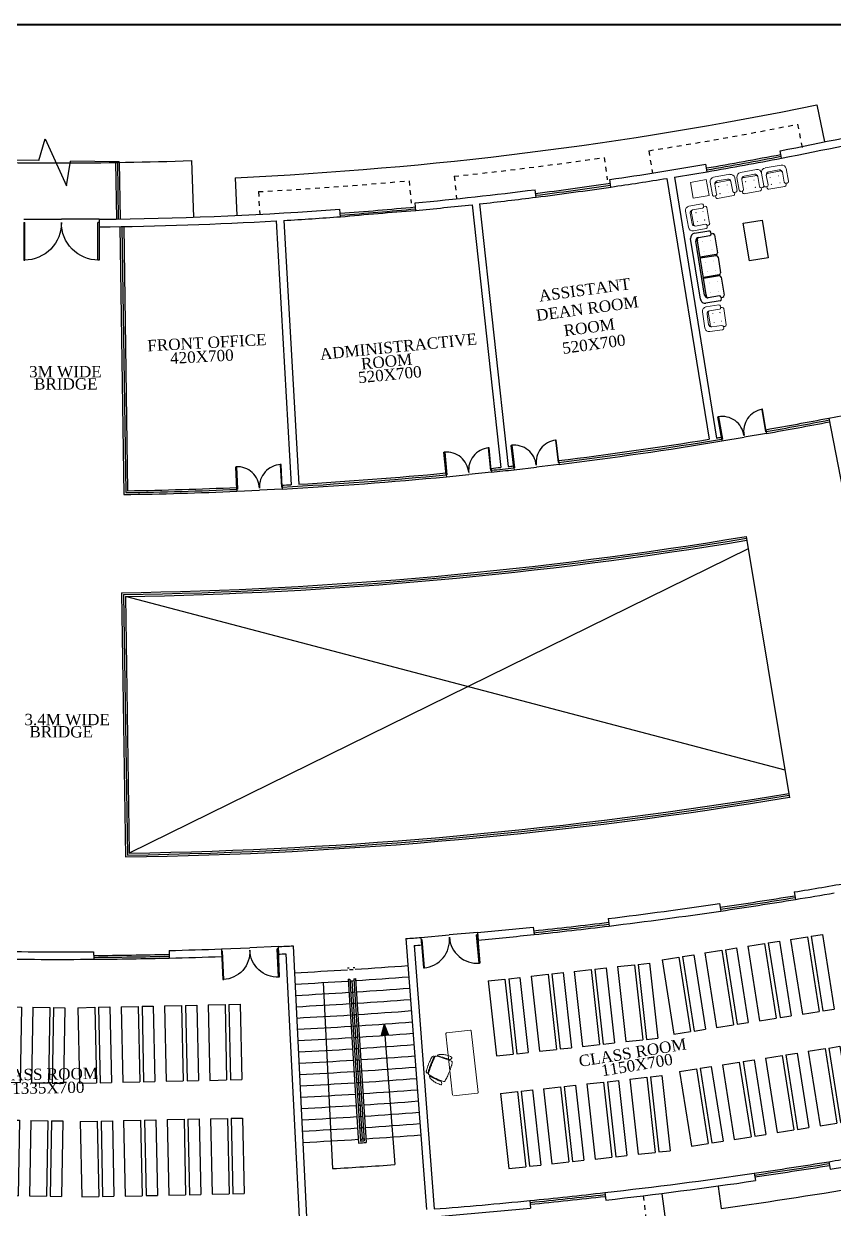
# Model space of a CAD drawing. Header units: metres. Extents: x 159409 to 239023, y 50504 to 95165.
# Drawn here: x 203357 to 205505, y 86716 to 89857 of the extents above; entities that cross this region are included whole.
import ezdxf

# ---------------------------------------------------------------- set-up
doc = ezdxf.new("R2010")
doc.units = ezdxf.units.M
doc.header["$MEASUREMENT"] = 0
doc.linetypes.add('HIDDEN', pattern=[0.125, 0.0625, -0.0625])
doc.layers.add('A-GREEN', color=80, linetype='Continuous')
doc.layers.add('TEXT', color=3, linetype='Continuous')
doc.layers.add('FURN', color=8, linetype='Continuous', lineweight=5)
doc.styles.add('DIM', font='times.ttf', dxfattribs={"height": 0.3})

# ---------------------------------------------------------------- blocks, each defined once
blk = doc.blocks.new('fgds')
at = {"color": 253, "ltscale": 8}
for p, q in [((-348.363, -122.88), (-346.363, -122.88)), ((-348.363, -122.88), (-348.363, -123.33)), ((-346.363, -122.88), (-346.363, -123.33)), ((-348.363, -123.33), (-346.363, -123.33)), ((-348.363, -123.43), (-346.363, -123.43)), ((-348.363, -123.43), (-348.363, -123.73)), ((-346.363, -123.43), (-346.363, -123.73)), ((-348.363, -123.73), (-346.363, -123.73))]:
    blk.add_line(p, q, dxfattribs=at)
blk = doc.blocks.new('rser')
at = {"color": 2}
for p in [(-0.986, 6.93, 9945.752), (-0.986, 5.78, 9945.752), (-0.986, 4.63, 9945.752), (-0.986, 3.48, 9945.752)]:
    blk.add_blockref('fgds', p, dxfattribs=at)
blk = doc.blocks.new('A$C16F118AB')
for points in [[(0.37, 0.768), (0.37, 0.768), (0.374, 0.77), (0.374, 0.774), (0.372, 0.778), (0.364, 0.785), (0.354, 0.791), (0.344, 0.795), (0.333, 0.799), (0.321, 0.801), (0.307, 0.801), (0.283, 0.797), (0.248, 0.791), (0.205, 0.783), (0.181, 0.776), (0.156, 0.77), (0.132, 0.762), (0.106, 0.752), (0.081, 0.74), (0.057, 0.728), (0.032, 0.714), (0.008, 0.697), (0, 0.691), (0, 0.683), (0.006, 0.671), (0.018, 0.659), (0.035, 0.646), (0.049, 0.64), (0.063, 0.636), (0.075, 0.638), (0.096, 0.648), (0.116, 0.659), (0.136, 0.669), (0.156, 0.679), (0.179, 0.689), (0.199, 0.699), (0.222, 0.709), (0.244, 0.72), (0.287, 0.738), (0.321, 0.752), (0.35, 0.762), (0.37, 0.768)], [(0.565, 0.547), (0.565, 0.547), (0.559, 0.559), (0.553, 0.573), (0.545, 0.585), (0.539, 0.598), (0.53, 0.612), (0.524, 0.624), (0.516, 0.636), (0.51, 0.648), (0.504, 0.661), (0.496, 0.675), (0.488, 0.687), (0.482, 0.699), (0.474, 0.712), (0.465, 0.724), (0.457, 0.736), (0.449, 0.748), (0.439, 0.758), (0.429, 0.764), (0.417, 0.768), (0.402, 0.766), (0.354, 0.748), (0.303, 0.728), (0.256, 0.707), (0.207, 0.685), (0.159, 0.661), (0.112, 0.638), (0.065, 0.614), (0.02, 0.588), (0.012, 0.579), (0.006, 0.569), (0.006, 0.555), (0.01, 0.539), (0.014, 0.526), (0.02, 0.512), (0.024, 0.498), (0.03, 0.484), (0.037, 0.472), (0.043, 0.457), (0.049, 0.443), (0.055, 0.429), (0.063, 0.415), (0.069, 0.4), (0.077, 0.384), (0.085, 0.37), (0.093, 0.354), (0.1, 0.339), (0.108, 0.323), (0.116, 0.309), (0.134, 0.276), (0.15, 0.246), (0.167, 0.215), (0.183, 0.187), (0.199, 0.161), (0.215, 0.136), (0.232, 0.114), (0.246, 0.091), (0.256, 0.081), (0.268, 0.075), (0.28, 0.073), (0.291, 0.075), (0.339, 0.1), (0.386, 0.124), (0.433, 0.15), (0.48, 0.177), (0.524, 0.203), (0.567, 0.232), (0.61, 0.262), (0.652, 0.291), (0.663, 0.301), (0.667, 0.311), (0.667, 0.323), (0.663, 0.337), (0.654, 0.362), (0.644, 0.386), (0.634, 0.411), (0.622, 0.437), (0.61, 0.464), (0.596, 0.492), (0.581, 0.518), (0.565, 0.547)], [(0.634, 0.585), (0.634, 0.585), (0.624, 0.602), (0.614, 0.62), (0.602, 0.64), (0.587, 0.661), (0.573, 0.683), (0.557, 0.707), (0.541, 0.732), (0.524, 0.758), (0.516, 0.766), (0.508, 0.77), (0.496, 0.774), (0.484, 0.774), (0.474, 0.772), (0.467, 0.766), (0.465, 0.76), (0.469, 0.752), (0.476, 0.74), (0.484, 0.728), (0.49, 0.716), (0.498, 0.703), (0.506, 0.691), (0.512, 0.679), (0.52, 0.667), (0.526, 0.655), (0.534, 0.642), (0.541, 0.63), (0.549, 0.618), (0.555, 0.606), (0.563, 0.594), (0.569, 0.581), (0.575, 0.569), (0.581, 0.557), (0.587, 0.545), (0.596, 0.533), (0.602, 0.52), (0.608, 0.508), (0.614, 0.496), (0.62, 0.484), (0.626, 0.47), (0.632, 0.457), (0.638, 0.445), (0.642, 0.433), (0.648, 0.419), (0.654, 0.407), (0.661, 0.392), (0.667, 0.38), (0.673, 0.366), (0.679, 0.354), (0.685, 0.348), (0.691, 0.346), (0.699, 0.348), (0.707, 0.354), (0.715, 0.364), (0.717, 0.376), (0.72, 0.386), (0.717, 0.396), (0.711, 0.411), (0.705, 0.427), (0.699, 0.441), (0.693, 0.453), (0.687, 0.468), (0.683, 0.48), (0.677, 0.492), (0.673, 0.502), (0.669, 0.512), (0.663, 0.524), (0.658, 0.535), (0.652, 0.545), (0.648, 0.555), (0.642, 0.565), (0.638, 0.575), (0.634, 0.585)], [(0.638, 0.262), (0.63, 0.256), (0.622, 0.248), (0.612, 0.24), (0.598, 0.23), (0.583, 0.22), (0.567, 0.209), (0.549, 0.197), (0.528, 0.185), (0.508, 0.173), (0.488, 0.159), (0.465, 0.146), (0.445, 0.134), (0.425, 0.124), (0.404, 0.112), (0.386, 0.102), (0.366, 0.091), (0.356, 0.081), (0.35, 0.069), (0.346, 0.053), (0.346, 0.033), (0.35, 0.016), (0.356, 0.004), (0.366, 0), (0.376, 0.002), (0.402, 0.014), (0.427, 0.026), (0.451, 0.041), (0.476, 0.055), (0.498, 0.069), (0.518, 0.083), (0.539, 0.1), (0.557, 0.116), (0.573, 0.132), (0.589, 0.148), (0.602, 0.161), (0.614, 0.173), (0.624, 0.183), (0.63, 0.191), (0.636, 0.197), (0.638, 0.203), (0.642, 0.213), (0.644, 0.226), (0.646, 0.238), (0.646, 0.248), (0.646, 0.256), (0.644, 0.262), (0.64, 0.264), (0.638, 0.262)]]:
    blk.add_lwpolyline(points)
blk = doc.blocks.new('vgfsdr')
at = {"layer": 'FURN'}
for p, q in [((-347.094, -114.279, 9945.752), (-348.721, -114.469, 9945.752)), ((-346.997, -114.933, 9945.752), (-347.071, -114.297, 9945.752)), ((-348.738, -114.483, 9945.752), (-348.739, -114.492, 9945.752)), ((-348.739, -114.492, 9945.752), (-348.665, -115.127, 9945.752)), ((-348.735, -114.477, 9945.752), (-348.738, -114.483, 9945.752)), ((-348.729, -114.472, 9945.752), (-348.735, -114.477, 9945.752)), ((-348.721, -114.469, 9945.752), (-348.729, -114.472, 9945.752)), ((-347.015, -114.955, 9945.752), (-347.007, -114.952, 9945.752)), ((-347.007, -114.952, 9945.752), (-347.002, -114.948, 9945.752)), ((-347.002, -114.948, 9945.752), (-346.998, -114.941, 9945.752)), ((-346.998, -114.941, 9945.752), (-346.997, -114.933, 9945.752)), ((-348.662, -115.135, 9945.752), (-348.665, -115.127, 9945.752)), ((-348.657, -115.14, 9945.752), (-348.662, -115.135, 9945.752)), ((-348.651, -115.144, 9945.752), (-348.657, -115.14, 9945.752)), ((-348.643, -115.145, 9945.752), (-348.651, -115.144, 9945.752)), ((-347.015, -114.955, 9945.752), (-348.643, -115.145, 9945.752))]:
    blk.add_line(p, q, dxfattribs=at)
blk = doc.blocks.new('556w45')
at = {"color": 2}
blk.add_blockref('vgfsdr', (-0.017, 0.143), dxfattribs=at)
at = {"color": 2, "rotation": 6.647952394738431}
for p in [(-13.293, 40.23), (-16.273, 39.882)]:
    blk.add_blockref('rser', p, dxfattribs=at)
at = {"layer": 'FURN', "rotation": 96.64795239473506}
blk.add_blockref('A$C16F118AB', (-347.408, -114.267, 9945.752), dxfattribs=at)
blk = doc.blocks.new('RYTRTRTRTRT')
at = {"color": 8}
for p, q in [((42.518, 61.153), (42.518, 61.753)), ((42.518, 61.753), (42.538, 61.753)), ((42.538, 61.753), (42.538, 61.153)), ((43.718, 61.753), (43.698, 61.753)), ((43.698, 61.753), (43.698, 61.153)), ((43.718, 61.153), (43.718, 61.753)), ((42.518, 61.153), (42.538, 61.153)), ((42.518, 61.103), (43.118, 61.103)), ((43.718, 61.103), (43.118, 61.103)), ((43.718, 61.153), (43.698, 61.153))]:
    blk.add_line(p, q, dxfattribs=at)
for centre, start, end in [((42.528, 61.163), 359.0371, 90), ((43.708, 61.163), 90, 180.9629)]:
    blk.add_arc(centre, 0.59, start, end, dxfattribs=at)
blk = doc.blocks.new('FEGREGRE')
at = {"color": 20, "ltscale": 10}
for p, q in [((355566.4, 113803.8, 0.4), (355576.3, 113725.3, 0.4)), ((355715.3, 113822.9, 0.4), (355723.3, 113764.9, 0.4))]:
    blk.add_line(p, q, dxfattribs=at)
blk.add_arc((353970.3, 126473.1, 0.4), 12828.5, 277.85338, 279.64858, dxfattribs=at)
blk = doc.blocks.new('erewrewgregre')
for p, q in [((1543.251, -964.41), (1543.251, -964.917)), ((1544.265, -964.41), (1543.251, -964.41)), ((1544.265, -964.917), (1544.265, -964.41)), ((1543.251, -964.917), (1544.265, -964.917))]:
    blk.add_line(p, q)
blk = doc.blocks.new('frgre')
at = {"layer": 'FURN'}
for p, q in [((-1218.604, -2440.471), (-1218.604, -2440.888)), ((-1218.188, -2440.471), (-1218.604, -2440.471)), ((-1218.188, -2440.888), (-1218.188, -2440.471)), ((-1218.604, -2440.888), (-1218.188, -2440.888))]:
    blk.add_line(p, q, dxfattribs=at)
blk = doc.blocks.new('fregtr')
at = {"layer": 'FURN'}
for p, q in [((-1209.411, -2453.059), (-1209.836, -2453.059)), ((-1209.411, -2453.059), (-1209.836, -2453.059)), ((-1209.949, -2453.172), (-1209.949, -2453.509)), ((-1209.836, -2453.247), (-1209.836, -2453.509)), ((-1209.836, -2453.247), (-1209.836, -2453.509)), ((-1209.486, -2453.172), (-1209.761, -2453.172)), ((-1209.486, -2453.172), (-1209.761, -2453.172)), ((-1209.486, -2453.209), (-1209.761, -2453.209)), ((-1209.486, -2453.209), (-1209.761, -2453.209)), ((-1209.411, -2453.509), (-1209.411, -2453.247)), ((-1209.411, -2453.509), (-1209.411, -2453.247)), ((-1209.299, -2453.509), (-1209.299, -2453.172)), ((-1209.299, -2453.509), (-1209.299, -2453.172)), ((-1209.874, -2453.547), (-1209.911, -2453.547)), ((-1209.874, -2453.547), (-1209.911, -2453.547)), ((-1209.874, -2453.547), (-1209.874, -2453.584)), ((-1209.874, -2453.547), (-1209.874, -2453.584)), ((-1209.836, -2453.622), (-1209.411, -2453.622)), ((-1209.836, -2453.622), (-1209.411, -2453.622)), ((-1209.336, -2453.547), (-1209.374, -2453.547)), ((-1209.374, -2453.547), (-1209.374, -2453.584)), ((-1209.374, -2453.547), (-1209.374, -2453.584)), ((-1209.336, -2453.547), (-1209.374, -2453.547))]:
    blk.add_line(p, q, dxfattribs=at)
for centre, radius, start, end in [((-1209.836, -2453.172), 0.112, 90, 180), ((-1209.836, -2453.172), 0.112, 90, 180), ((-1209.411, -2453.172), 0.112, 0, 90), ((-1209.411, -2453.172), 0.112, 0, 90), ((-1209.761, -2453.247), 0.075, 90, 180), ((-1209.761, -2453.247), 0.075, 90, 180), ((-1209.782, -2453.262), 0.0561, 68.2206, 164.9095), ((-1209.782, -2453.262), 0.0561, 68.2206, 164.9095), ((-1209.724, -2453.322), 0.00281, 0, 180), ((-1209.724, -2453.322), 0.00281, 0, 180), ((-1209.724, -2453.322), 0.00281, 180, 0), ((-1209.724, -2453.322), 0.00281, 180, 0), ((-1209.499, -2453.322), 0.00281, 0, 180), ((-1209.499, -2453.322), 0.00281, 0, 180), ((-1209.499, -2453.322), 0.00281, 180, 0), ((-1209.499, -2453.322), 0.00281, 180, 0), ((-1209.486, -2453.247), 0.075, 0, 90), ((-1209.486, -2453.247), 0.075, 0, 90), ((-1209.466, -2453.262), 0.0561, 15.0905, 111.7794), ((-1209.466, -2453.262), 0.0561, 15.0905, 111.7794), ((-1209.911, -2453.509), 0.0375, 180, 270), ((-1209.911, -2453.509), 0.0375, 180, 270), ((-1209.874, -2453.509), 0.0375, 270, 0), ((-1209.874, -2453.509), 0.0375, 270, 0), ((-1209.836, -2453.584), 0.0375, 180, 270), ((-1209.836, -2453.584), 0.0375, 180, 270), ((-1209.724, -2453.509), 0.00281, 0, 180), ((-1209.724, -2453.509), 0.00281, 0, 180), ((-1209.724, -2453.509), 0.00281, 180, 0), ((-1209.724, -2453.509), 0.00281, 180, 0), ((-1209.499, -2453.509), 0.00281, 0, 180), ((-1209.499, -2453.509), 0.00281, 0, 180), ((-1209.499, -2453.509), 0.00281, 180, 0), ((-1209.499, -2453.509), 0.00281, 180, 0), ((-1209.374, -2453.509), 0.0375, 180, 270), ((-1209.374, -2453.509), 0.0375, 180, 270), ((-1209.411, -2453.584), 0.0375, 270, 0), ((-1209.411, -2453.584), 0.0375, 270, 0), ((-1209.336, -2453.509), 0.0375, 270, 0), ((-1209.336, -2453.509), 0.0375, 270, 0)]:
    blk.add_arc(centre, radius, start, end, dxfattribs=at)
blk = doc.blocks.new('REGREHTR')
at = {"layer": 'FURN'}
for p, q in [((-1332.745, -2479.595), (-1332.745, -2479.932)), ((-1332.745, -2479.595), (-1332.745, -2479.932)), ((-1332.707, -2479.557), (-1332.67, -2479.557)), ((-1332.707, -2479.557), (-1332.67, -2479.557)), ((-1332.67, -2479.557), (-1332.67, -2479.52)), ((-1332.67, -2479.557), (-1332.67, -2479.52)), ((-1332.633, -2479.595), (-1332.633, -2479.857)), ((-1332.633, -2479.595), (-1332.633, -2479.857)), ((-1332.207, -2479.483), (-1332.632, -2479.482)), ((-1332.207, -2479.483), (-1332.632, -2479.482)), ((-1332.208, -2479.858), (-1332.208, -2479.595)), ((-1332.208, -2479.858), (-1332.208, -2479.595)), ((-1332.17, -2479.558), (-1332.17, -2479.52)), ((-1332.17, -2479.558), (-1332.17, -2479.52)), ((-1332.17, -2479.558), (-1332.132, -2479.558)), ((-1332.17, -2479.558), (-1332.132, -2479.558)), ((-1332.095, -2479.933), (-1332.095, -2479.596)), ((-1332.095, -2479.933), (-1332.095, -2479.596)), ((-1332.558, -2479.895), (-1332.283, -2479.895)), ((-1332.558, -2479.895), (-1332.283, -2479.895)), ((-1332.558, -2479.932), (-1332.283, -2479.933)), ((-1332.558, -2479.932), (-1332.283, -2479.933)), ((-1332.633, -2480.045), (-1332.208, -2480.045)), ((-1332.633, -2480.045), (-1332.208, -2480.045))]:
    blk.add_line(p, q, dxfattribs=at)
for centre, radius, start, end in [((-1332.708, -2479.595), 0.0375, 89.9193, 179.9193), ((-1332.708, -2479.595), 0.0375, 89.9193, 179.9193), ((-1332.632, -2479.52), 0.0375, 89.9193, 179.9193), ((-1332.632, -2479.52), 0.0375, 89.9193, 179.9193), ((-1332.67, -2479.595), 0.0375, 359.9193, 89.9193), ((-1332.67, -2479.595), 0.0375, 359.9193, 89.9193), ((-1332.545, -2479.595), 0.00281, 359.9193, 179.9193), ((-1332.545, -2479.595), 0.00281, 359.9193, 179.9193), ((-1332.545, -2479.595), 0.00281, 179.9193, 359.9193), ((-1332.545, -2479.595), 0.00281, 179.9193, 359.9193), ((-1332.32, -2479.595), 0.00281, 359.9193, 179.9193), ((-1332.32, -2479.595), 0.00281, 359.9193, 179.9193), ((-1332.32, -2479.595), 0.00281, 179.9193, 359.9193), ((-1332.32, -2479.595), 0.00281, 179.9193, 359.9193), ((-1332.17, -2479.595), 0.0375, 89.9193, 179.9193), ((-1332.17, -2479.595), 0.0375, 89.9193, 179.9193), ((-1332.207, -2479.52), 0.0375, 359.9193, 89.9193), ((-1332.207, -2479.52), 0.0375, 359.9193, 89.9193), ((-1332.133, -2479.596), 0.0375, 359.9193, 89.9193), ((-1332.133, -2479.596), 0.0375, 359.9193, 89.9193), ((-1332.633, -2479.932), 0.112, 179.9193, 269.9193), ((-1332.633, -2479.932), 0.112, 179.9193, 269.9193), ((-1332.558, -2479.857), 0.075, 179.9193, 269.9193), ((-1332.579, -2479.843), 0.0561, 195.0098, 291.6987), ((-1332.579, -2479.843), 0.0561, 195.0098, 291.6987), ((-1332.558, -2479.857), 0.075, 179.9193, 269.9193), ((-1332.545, -2479.782), 0.00281, 359.9193, 179.9193), ((-1332.545, -2479.782), 0.00281, 359.9193, 179.9193), ((-1332.545, -2479.782), 0.00281, 179.9193, 359.9193), ((-1332.545, -2479.782), 0.00281, 179.9193, 359.9193), ((-1332.32, -2479.783), 0.00281, 359.9193, 179.9193), ((-1332.32, -2479.783), 0.00281, 359.9193, 179.9193), ((-1332.32, -2479.783), 0.00281, 179.9193, 359.9193), ((-1332.32, -2479.783), 0.00281, 179.9193, 359.9193), ((-1332.283, -2479.858), 0.075, 269.9193, 359.9193), ((-1332.262, -2479.843), 0.0561, 248.1399, 344.8288), ((-1332.262, -2479.843), 0.0561, 248.1399, 344.8288), ((-1332.283, -2479.858), 0.075, 269.9193, 359.9193), ((-1332.208, -2479.933), 0.112, 269.9193, 359.9193), ((-1332.208, -2479.933), 0.112, 269.9193, 359.9193)]:
    blk.add_arc(centre, radius, start, end, dxfattribs=at)
blk = doc.blocks.new('S')
at = {"color": 8}
for p, q in [((-1517.271, 488.054), (-1516.789, 488.054)), ((-1517.271, 488.054), (-1516.789, 488.054)), ((-1516.676, 488.054), (-1516.251, 488.054)), ((-1516.676, 488.054), (-1516.251, 488.054)), ((-1516.138, 488.054), (-1515.656, 488.054)), ((-1516.138, 488.054), (-1515.656, 488.054)), ((-1517.398, 487.544), (-1517.398, 487.926)), ((-1517.398, 487.544), (-1517.398, 487.926)), ((-1517.313, 487.969), (-1517.356, 487.969)), ((-1517.313, 487.969), (-1517.356, 487.969)), ((-1517.313, 487.969), (-1517.313, 488.011)), ((-1517.313, 487.969), (-1517.313, 488.011)), ((-1517.271, 487.629), (-1517.271, 487.926)), ((-1517.271, 487.629), (-1517.271, 487.926)), ((-1516.718, 488.011), (-1516.747, 488.011)), ((-1516.718, 488.011), (-1516.747, 488.011)), ((-1516.747, 488.011), (-1516.747, 487.586)), ((-1516.747, 488.011), (-1516.747, 487.586)), ((-1516.718, 488.011), (-1516.718, 487.586)), ((-1516.718, 488.011), (-1516.718, 487.586)), ((-1516.208, 488.011), (-1516.208, 487.586)), ((-1516.208, 488.011), (-1516.208, 487.586)), ((-1516.18, 488.011), (-1516.207, 488.011)), ((-1516.18, 488.011), (-1516.207, 488.011)), ((-1516.18, 488.011), (-1516.18, 487.586)), ((-1516.18, 488.011), (-1516.18, 487.586)), ((-1515.656, 487.926), (-1515.656, 487.629)), ((-1515.656, 487.926), (-1515.656, 487.629)), ((-1515.613, 487.969), (-1515.613, 488.011)), ((-1515.613, 487.969), (-1515.613, 488.011)), ((-1515.571, 487.969), (-1515.613, 487.969)), ((-1515.571, 487.969), (-1515.613, 487.969)), ((-1515.528, 487.926), (-1515.528, 487.544)), ((-1515.528, 487.926), (-1515.528, 487.544)), ((-1515.741, 487.586), (-1517.186, 487.586)), ((-1515.741, 487.586), (-1517.186, 487.586)), ((-1515.741, 487.544), (-1517.186, 487.544)), ((-1515.741, 487.544), (-1517.186, 487.544)), ((-1515.656, 487.416), (-1517.271, 487.416)), ((-1515.656, 487.416), (-1517.271, 487.416))]:
    blk.add_line(p, q, dxfattribs=at)
at = {"color": 8, "const_width": 0.00637}
for points in [[(-1517.14, 487.926, 1), (-1517.147, 487.926, 1)], [(-1517.14, 487.926, 1), (-1517.147, 487.926, 1)], [(-1516.885, 487.926, 1), (-1516.892, 487.926, 1)], [(-1516.885, 487.926, 1), (-1516.892, 487.926, 1)], [(-1516.588, 487.926, 1), (-1516.594, 487.926, 1)], [(-1516.588, 487.926, 1), (-1516.594, 487.926, 1)], [(-1516.333, 487.926, 1), (-1516.339, 487.926, 1)], [(-1516.333, 487.926, 1), (-1516.339, 487.926, 1)], [(-1516.035, 487.926, 1), (-1516.042, 487.926, 1)], [(-1516.035, 487.926, 1), (-1516.042, 487.926, 1)], [(-1515.78, 487.926, 1), (-1515.787, 487.926, 1)], [(-1515.78, 487.926, 1), (-1515.787, 487.926, 1)], [(-1517.14, 487.714, 1), (-1517.147, 487.714, 1)], [(-1517.14, 487.714, 1), (-1517.147, 487.714, 1)], [(-1516.885, 487.714, 1), (-1516.892, 487.714, 1)], [(-1516.885, 487.714, 1), (-1516.892, 487.714, 1)], [(-1516.588, 487.714, 1), (-1516.594, 487.714, 1)], [(-1516.588, 487.714, 1), (-1516.594, 487.714, 1)], [(-1516.333, 487.714, 1), (-1516.339, 487.714, 1)], [(-1516.333, 487.714, 1), (-1516.339, 487.714, 1)], [(-1516.035, 487.714, 1), (-1516.042, 487.714, 1)], [(-1516.035, 487.714, 1), (-1516.042, 487.714, 1)], [(-1515.78, 487.714, 1), (-1515.787, 487.714, 1)], [(-1515.78, 487.714, 1), (-1515.787, 487.714, 1)]]:
    blk.add_lwpolyline(points, format="xyb", close=True, dxfattribs=at)
at = {"color": 8}
for centre, radius, start, end in [((-1517.271, 488.011), 0.0425, 90, 180), ((-1517.271, 488.011), 0.0425, 90, 180), ((-1516.789, 488.011), 0.0425, 0, 90), ((-1516.789, 488.011), 0.0425, 0, 90), ((-1516.676, 488.011), 0.0425, 90, 180), ((-1516.676, 488.011), 0.0425, 90, 180), ((-1516.251, 488.011), 0.0425, 0, 90), ((-1516.251, 488.011), 0.0425, 0, 90), ((-1516.138, 488.011), 0.0425, 90, 180), ((-1516.138, 488.011), 0.0425, 90, 180), ((-1515.656, 488.011), 0.0425, 0, 90), ((-1515.656, 488.011), 0.0425, 0, 90), ((-1517.356, 487.926), 0.0425, 90, 180), ((-1517.356, 487.926), 0.0425, 90, 180), ((-1517.313, 487.926), 0.0425, 0, 90), ((-1517.313, 487.926), 0.0425, 0, 90), ((-1515.613, 487.926), 0.0425, 90, 180), ((-1515.613, 487.926), 0.0425, 90, 180), ((-1515.571, 487.926), 0.0425, 0, 90), ((-1515.571, 487.926), 0.0425, 0, 90), ((-1517.271, 487.544), 0.128, 180, 270), ((-1517.271, 487.544), 0.128, 180, 270), ((-1517.186, 487.629), 0.085, 180, 270), ((-1517.209, 487.645), 0.0636, 195.0905, 291.7794), ((-1517.209, 487.645), 0.0636, 195.0905, 291.7794), ((-1517.186, 487.629), 0.085, 180, 270), ((-1515.741, 487.629), 0.085, 270, 0), ((-1515.717, 487.645), 0.0636, 248.2206, 344.9095), ((-1515.717, 487.645), 0.0636, 248.2206, 344.9095), ((-1515.741, 487.629), 0.085, 270, 0), ((-1515.656, 487.544), 0.128, 270, 0), ((-1515.656, 487.544), 0.128, 270, 0)]:
    blk.add_arc(centre, radius, start, end, dxfattribs=at)

msp = doc.modelspace()

# ---------------------------------------------------------------- hatches: boundary and pattern name
at = {"ltscale": 8}
h = msp.add_hatch(color=2, dxfattribs=at)
h.dxf.hatch_style = 1
h.paths.add_polyline_path([(204312.094, 87206.547), (204323.622, 87177.287, -0.00038461), (204304.777, 87175.961)])

# ---------------------------------------------------------------- linework, layer by layer
at = {"color": 0, "ltscale": 10}
for p, q in [((205458.382, 89641.368, 0.423), (205478.467, 89543.406, 0.842)), ((203397.454, 89493.835, 1.263), (203414.214, 89551.181, 1.263)), ((203414.214, 89551.181, 1.263), (203470.606, 89426.674, 1.263)), ((205364.809, 89500.414, 0.842), (205361.025, 89520.053, 0.842)), ((203397.454, 89493.835, 1.263), (203294.058, 89495.37, 1.263)), ((203470.606, 89426.674, 1.263), (203481.129, 89492.592, 1.263)), ((203610.627, 89490.668, 1.263), (203481.129, 89492.592, 1.263)), ((203600.628, 89490.52, 1.263), (203602.879, 89338.956, 1.263)), ((203605.628, 89490.594, 1.263), (203607.879, 89339.025, 1.263)), ((203610.627, 89490.668, 1.263), (203612.878, 89339.103, 1.263)), ((203802.137, 89493.993, -0.421), (203807.418, 89344.086, 0.842)), ((205168.057, 89464.518, 0.842), (205164.662, 89484.228, 0.842)), ((203917.62, 89448.679, 0.356), (203922.279, 89348.788, 0.842)), ((204912.928, 89423.424, 0.842), (204910.167, 89443.733, 0.842)), ((205061.601, 89446.767, 1.247), (205173.047, 88755.695, 1.275)), ((205081.343, 89449.97, 1.247), (205192.789, 88758.898, 1.275)), ((204714.751, 89396.485, 0.842), (204711.99, 89416.793, 0.842)), ((204196.544, 89344, 0.842), (204194.768, 89365.195, 0.842)), ((204395.846, 89360.696, 0.842), (204394.07, 89381.891, 0.842)), ((204545.459, 89377.121, 1.248), (204621.163, 88681.227, 1.276)), ((204565.339, 89379.304, 1.248), (204641.044, 88683.408, 1.276)), ((203557.039, 89338.376, 0.842), (203557.247, 89318.377, 0.421)), ((204026.415, 89334.152, 1.248), (204066.176, 88635.282, 1.276)), ((204046.382, 89335.308, 1.248), (204086.143, 88636.437, 1.276)), ((203612.362, 89319.1, 1.263), (203622.907, 88609.177, 1.263)), ((203617.362, 89319.18, 1.263), (203627.832, 88614.257, 1.263)), ((203622.361, 89319.263, 1.263), (203632.757, 88619.339, 1.263)), ((205490.013, 88811.665, 0.842), (205585.189, 88320.807, 0.842)), ((205205.535, 88760.992, 0.842), (205207.271, 88751.146, 0.842)), ((205323.842, 88781.109, 0.842), (205325.427, 88771.234, 0.842)), ((204774.466, 88699.012, 0.842), (204775.542, 88689.069, 0.842)), ((204476.083, 88666.458, 0.842), (204477.234, 88656.485, 0.842)), ((204595.482, 88678.482, 0.842), (204596.559, 88668.531, 0.842)), ((204655.129, 88684.976, 0.842), (204656.363, 88675.005, 0.842)), ((204041.71, 88633.918, 1.263), (204042.205, 88623.885, 1.263)), ((203921.78, 88628.035, 1.263), (203922.345, 88618.028, 1.263)), ((205271.275, 88498.191, 0.842), (205386.458, 87806.212, 0.842)), ((203632.165, 87649.206, 1.263), (203632.165, 87649.205, 1.263)), ((203637.164, 87649.283, 1.263), (203637.164, 87649.279, 1.263)), ((205398.75, 87556.374, 0.842), (205401.986, 87536.637, 0.842)), ((205201.124, 87525.651, 0.842), (205204.031, 87505.863, 0.842)), ((204906.145, 87486.023, 0.842), (204908.563, 87466.17, 0.842)), ((204559.32, 87448.887, 0.842), (204561.161, 87428.972, 0.842)), ((204707.418, 87463.5, 0.842), (204709.505, 87443.61, 0.842)), ((204031.191, 87411.756, 0.842), (204032.153, 87391.796, 0.842)), ((204369.993, 87432.894, 0.842), (204424.927, 86714.993, 0.842)), ((204391.459, 87414.495, 0.842), (204444.868, 86716.535, 0.842)), ((204409.865, 87436.088, 0.842), (204411.457, 87416.151, 0.842)), ((203542.536, 87398.171, 0.842), (203542.853, 87378.172, 0.842)), ((203742.511, 87401.335, 0.842), (203742.828, 87381.336, 0.842)), ((203881.319, 87405.487, 0.842), (203882.033, 87385.5, 0.842)), ((204216.782, 87325.46, 0.842), (204244.569, 86891.348, 0.842)), ((204221.772, 87325.776, 0.842), (204249.24, 86896.654, 0.842)), ((204227.081, 87321.105, 0.842), (204253.91, 86901.963, 0.842)), ((204231.752, 87326.415, 0.842), (204259.219, 86897.293, 0.842)), ((204236.741, 87326.738, 0.842), (204264.528, 86892.626, 0.842)), ((205490.574, 86841.84, 0.842), (205493.617, 86822.072, 0.842)), ((205292.902, 86811.412, 0.842), (205295.945, 86791.644, 0.842)), ((204897.099, 86759.974, 0.842), (204899.365, 86740.102, 0.842)), ((204698.216, 86738.866, 0.842), (204700.17, 86718.962, 0.842))]:
    msp.add_line(p, q, dxfattribs=at)
at = {"color": 0, "linetype": 'HIDDEN', "ltscale": 200}
for p, q in [((205407.367, 89590.261, 0.421), (205421.013, 89521.604, 0.842)), ((205013.486, 89520.106, 0.416), (205022.827, 89460.837, 0.842)), ((204894.846, 89502.134, 0.421), (204903.477, 89442.758, 0.842)), ((204497.858, 89452.491, 0.842), (204504.114, 89392.819, 0.842)), ((204378.438, 89440.694, 0.842), (204383.979, 89380.95, 0.842)), ((203979.41, 89411.697, 0.842), (203982.564, 89351.78, 0.842)), ((204998.582, 86751.814, 0.842), (205005.849, 86692.255, 0.842))]:
    msp.add_line(p, q, dxfattribs=at)
at = {"color": 0, "ltscale": 8}
for p, q in [((205276.75, 88465.299, 0.842), (203637.015, 87659.295, 1.263)), ((203616.769, 88349.054, 1.263), (203627.165, 87649.131, 1.263)), ((203621.843, 88344.129, 1.263), (203632.091, 87654.206, 1.263)), ((205374.379, 87878.78, 1.231), (203626.917, 88339.208, 1.263)), ((203626.917, 88339.208, 1.263), (203637.016, 87659.282, 1.263)), ((204071.141, 87413.765, 0.842), (204106.991, 86694.657, 0.842)), ((204052.162, 87392.777, 0.842), (204087.017, 86693.645, 0.842)), ((204151.084, 87316.48, 0.842), (204175.657, 86823.577, 0.842)), ((204312.094, 87206.547, 0.842), (204304.777, 87175.961, 0.842)), ((204312.094, 87206.547, 0.842), (204323.622, 87177.287, 0.842)), ((204314.383, 87176.634, 0.842), (204340.592, 86834.129, 0.842))]:
    msp.add_line(p, q, dxfattribs=at)
at = {"color": 6, "const_width": 5.123}
msp.add_lwpolyline([(206807.05, 89854.015), (206807.05, 85112.189), (200063.3, 85112.189), (200063.3, 89854.015)], close=True, dxfattribs=at)
at = {"color": 0, "ltscale": 10}
for centre, radius, start, end in [((203452.237, 99426.332, 0.842), 9988.5, 272.6704847, 281.5864047), ((203452.237, 99426.332, 0.842), 10088.5, 280.9063551, 282.8401676), ((203452.237, 99426.332, 0.842), 10108.5, 280.9063551, 282.8401676), ((203452.237, 99426.332, 0.421), 9938.5, 267.9812456, 272.0176033), ((203452.237, 99426.332, 0.842), 10088.5, 278.3091403, 279.7727207), ((203452.237, 99426.332, 0.842), 10098.5, 279.7727207, 280.9063551), ((203452.237, 99426.332, 0.842), 10103.5, 279.7727207, 280.9063551), ((203452.237, 99426.332, 0.842), 10108.5, 279.7727207, 280.9063551), ((203452.237, 99426.332, 0.842), 10108.5, 279.2743457, 279.7727207), ((203452.237, 99426.332, 0.842), 10108.5, 278.3080166, 279.1609841), ((203452.237, 99426.332, 0.842), 10088.5, 275.3567673, 277.1732585), ((203452.237, 99426.332, 0.842), 10108.5, 276.3219727, 277.1743822), ((203452.237, 99426.332, 0.842), 10088.5, 270.8509587, 274.2208855), ((203452.237, 99426.332, 0.842), 10108.5, 275.3556436, 276.208611), ((203452.237, 99426.332, 0.842), 10088.5, 270.5952138, 270.8509587), ((203452.237, 99426.332, 0.842), 10108.5, 270.5940365, 273.256238), ((203452.237, 99426.332, 0.842), 10108.5, 273.3695996, 274.2220092), ((203452.237, 99426.332, 0.842), 10808.5, 280.8672755, 284.0672352), ((203452.237, 99426.332, 0.842), 10808.5, 279.9716255, 280.8672755), ((203452.237, 99426.332, 0.842), 10813.5, 279.9716255, 280.8673245), ((203452.237, 99426.332, 0.842), 10818.5, 279.9716255, 280.8673735), ((203452.237, 99426.332, 0.842), 10808.5, 279.267004, 279.3354756), ((203451.244, 99432.877, 0.842), 10815.12, 277.0277073, 279.1606574), ((203452.237, 99426.332, 0.842), 10813.5, 277.0259095, 279.3357839), ((203461.833, 99357.932, 0.842), 10749.44, 277.019739, 279.3447632), ((203452.237, 99426.332, 0.842), 10808.5, 273.3622579, 275.4355619), ((203452.237, 99426.332, 0.842), 10808.5, 276.0717005, 276.208611), ((203452.237, 99426.332, 0.842), 10813.5, 276.0717005, 276.3900673), ((203452.237, 99426.332, 0.842), 10818.5, 276.0717005, 276.3903747), ((203452.237, 99426.332, 0.842), 10808.5, 276.314631, 276.3897596), ((203452.237, 99426.332, 0.842), 10808.5, 273.1263451, 273.256238), ((203452.237, 99426.332, 0.842), 10813.5, 273.1265904, 275.4360935), ((203452.237, 99426.332, 0.842), 10818.5, 273.1260626, 275.4366246), ((203449.227, 99554.993, 1.684), 10947.194, 270.9090484, 272.476993), ((203452.237, 99426.332, 0.842), 10813.5, 270.9304369, 272.4901699), ((203452.237, 99426.332, 0.842), 10808.5, 270.9569786, 272.4898255), ((203452.237, 99426.332, 0.842), 12028.5, 279.3128445, 280.0217136), ((203452.237, 99426.332, 0.842), 12038.5, 278.3601664, 279.3128445), ((203452.237, 99426.332, 0.842), 12043.5, 278.3601664, 279.3128445), ((203452.237, 99426.332, 0.842), 12048.5, 278.3601664, 279.3128445), ((203452.237, 99426.332, 0.842), 12048.5, 279.3128445, 279.8086633), ((203452.237, 99426.332, 0.842), 12028.5, 276.9424281, 278.3601664), ((203452.237, 99426.332, 0.842), 12048.5, 276.9424281, 278.3601664), ((203452.237, 99426.332, 0.842), 12038.5, 275.9897501, 276.9424281), ((203452.237, 99426.332, 0.842), 12028.5, 275.2808809, 275.9897501), ((203452.237, 99426.332, 0.842), 12048.5, 275.2808809, 275.9897501), ((203452.237, 99426.332, 0.842), 12043.5, 275.9897501, 276.9424281), ((203452.237, 99426.332, 0.842), 12048.5, 275.9897501, 276.9424281), ((203452.237, 99426.332, 0.842), 12028.5, 272.7588155, 272.9493489), ((203452.237, 99426.332, 0.842), 12028.5, 274.3758311, 274.5663621), ((203452.237, 99426.332, 0.842), 12048.5, 274.4709397, 274.5668384), ((203452.237, 99426.332, 0.842), 12048.5, 269.1063629, 270.430921), ((203452.237, 99426.332, 0.842), 12028.5, 269.1071536, 270.4301303), ((203452.237, 99426.332, 0.842), 12038.5, 270.430921, 271.3820176), ((203452.237, 99426.332, 0.842), 12043.5, 270.430921, 271.3820176), ((203452.237, 99426.332, 0.842), 12048.5, 270.430921, 271.3820176), ((203452.237, 99426.332, 0.842), 12028.5, 271.3828083, 272.0442967), ((203452.237, 99426.332, 0.842), 12048.5, 271.3820176, 272.0442967), ((203452.237, 99426.332, 0.842), 12048.5, 272.7588155, 272.8540821), ((203452.237, 99426.332, 0.842), 12768.5, 279.1997112, 284.7550704), ((203452.237, 99426.332, 0.842), 12748.5, 279.2004152, 279.8138856), ((203452.237, 99426.332, 0.842), 12748.5, 278.3015429, 279.2004152), ((203452.237, 99426.332, 0.842), 12753.5, 278.3015429, 279.2004152), ((203452.237, 99426.332, 0.842), 12758.5, 278.3015429, 279.2004152), ((203452.237, 99426.332, 0.842), 12748.5, 276.5076465, 278.3015429), ((203452.237, 99426.332, 0.842), 12768.5, 276.5069425, 278.3022469), ((203457.669, 99376.628, 0.842), 12698.5, 275.6063012, 276.5087108), ((203457.669, 99376.628, 0.842), 12703.5, 275.6063003, 276.5087104), ((203457.669, 99376.628, 0.842), 12708.5, 275.6063013, 276.50871), ((203452.237, 99426.332, 0.842), 12768.5, 271.3498414, 275.6087742), ((203452.237, 99426.332, 0.842), 12748.5, 274.4657156, 275.6087742)]:
    msp.add_arc(centre, radius, start, end, dxfattribs=at)
at = {"color": 0, "linetype": 'HIDDEN', "ltscale": 200}
for start, end in [(278.9563077, 281.2422321), (275.9848206, 278.270745), (273.0132844, 275.2992088)]:
    msp.add_arc((203452.237, 99426.332, 0.421), 10028.5, start, end, dxfattribs=at)
at = {"color": 0, "ltscale": 8}
for centre, radius, start, end in [((203445.502, 99475.876, 0.842), 10148.5, 277.1766164, 278.3057824), ((203445.502, 99475.876, 0.842), 10153.5, 277.1766164, 278.3057824), ((203445.502, 99475.876, 0.842), 10158.5, 277.1766164, 278.3057824), ((203448.128, 99475.386, 0.842), 10148.5, 274.2242434, 275.3534094), ((203448.128, 99475.386, 0.842), 10153.5, 274.2245214, 275.3531313), ((205110.97, 79906.205, 0.842), 9481.99, 94.325562, 95.534106), ((203452.237, 99426.332, 0.842), 11078.5, 270.8509587, 279.4504921), ((203452.237, 99426.332, 0.842), 11083.5, 270.876806, 279.4504921), ((203452.237, 99426.332, 0.842), 11088.5, 270.9026301, 279.4504921), ((203452.237, 99426.332, 0.842), 11768.5, 270.8996444, 279.4504921), ((203452.237, 99426.332, 0.842), 11778.5, 270.8509587, 279.4504921), ((203452.237, 99426.332, 0.842), 11773.5, 270.8752912, 279.4504921), ((203452.237, 99426.332, 0.842), 12100, 272.9483408, 273.6152186), ((203452.237, 99426.332, 0.842), 12095, 273.615082, 273.6387677), ((203452.237, 99426.332, 0.842), 12100, 273.6387775, 273.6861293), ((203452.237, 99426.332, 0.842), 12095, 273.6861391, 273.7098249), ((203452.237, 99426.332, 0.842), 12100, 273.7098053, 274.3758308), ((203452.237, 99426.332, 0.842), 12130, 272.9483408, 273.6152186), ((203452.237, 99426.332, 0.842), 12125, 273.6151991, 273.6388262), ((203452.237, 99426.332, 0.842), 12130, 273.638836, 273.6860707), ((203452.237, 99426.332, 0.842), 12125, 273.6860805, 273.7097076), ((203452.237, 99426.332, 0.842), 12130, 273.7096881, 274.3758308), ((203452.237, 99426.332, 0.842), 12160, 272.9483408, 273.615335), ((203452.237, 99426.332, 0.842), 12160, 273.6388942, 273.6860124), ((203452.237, 99426.332, 0.842), 12160, 273.7095715, 274.3758308), ((203452.237, 99426.332, 0.842), 12190, 272.9481089, 273.6154509), ((203452.237, 99426.332, 0.842), 12190, 273.6389521, 273.6859543), ((203452.237, 99426.332, 0.842), 12190, 273.7094555, 274.3758307), ((203452.237, 99426.332, 0.842), 12220, 272.947878, 273.6155662), ((203452.237, 99426.332, 0.842), 12220, 273.6390097, 273.6858966), ((203452.237, 99426.332, 0.842), 12220, 273.70934, 274.3758306), ((203452.237, 99426.332, 0.842), 12250, 272.9476483, 273.615681), ((203452.237, 99426.332, 0.842), 12250, 273.639067, 273.6858391), ((203452.237, 99426.332, 0.842), 12250, 273.7092251, 274.3758305), ((203452.237, 99426.332, 0.842), 12280, 272.9474197, 273.6157952), ((203452.237, 99426.332, 0.842), 12280, 273.6391241, 273.6857819), ((203452.237, 99426.332, 0.842), 12280, 273.7091108, 274.3758305), ((203452.237, 99426.332, 0.842), 12310, 272.9471923, 273.6159088), ((203452.237, 99426.332, 0.842), 12310, 273.6391809, 273.685725), ((203452.237, 99426.332, 0.842), 12310, 273.708997, 274.3758304), ((203452.237, 99426.332, 0.842), 12340, 272.9469659, 273.6160219), ((203452.237, 99426.332, 0.842), 12340, 273.6392374, 273.6856683), ((203452.237, 99426.332, 0.842), 12340, 273.7088838, 274.3758303), ((203452.237, 99426.332, 0.842), 12370, 272.9467407, 273.6161345), ((203452.237, 99426.332, 0.842), 12370, 273.6392936, 273.685612), ((203452.237, 99426.332, 0.842), 12370, 273.7087712, 274.3758302), ((203452.237, 99426.332, 0.842), 12400, 272.9465165, 273.6162465), ((203452.237, 99426.332, 0.842), 12400, 273.6393496, 273.6855559), ((203452.237, 99426.332, 0.842), 12400, 273.708659, 274.3758302), ((203452.237, 99426.332, 0.842), 12430, 273.7085474, 274.3758301), ((203452.237, 99426.332, 0.842), 12430, 272.9462934, 273.6163579), ((203452.237, 99426.332, 0.842), 12430, 273.6394053, 273.6855001), ((203452.237, 99426.332, 0.842), 12460, 273.7084364, 274.37583), ((203452.237, 99426.332, 0.842), 12460, 272.9460714, 273.6164688), ((203452.237, 99426.332, 0.842), 12460, 273.6394607, 273.6854445), ((203452.237, 99426.332, 0.842), 12490, 273.7083259, 274.3758299), ((203452.237, 99426.332, 0.842), 12490, 272.9458504, 273.6165792), ((203452.237, 99426.332, 0.842), 12490, 273.6395159, 273.6853892), ((203452.237, 99426.332, 0.842), 12520, 273.7082159, 274.3758298), ((203452.237, 99426.332, 0.842), 12520, 272.9456305, 273.6166891), ((203452.237, 99426.332, 0.842), 12520, 273.6395708, 273.6853342), ((203452.237, 99426.332, 0.842), 12550, 273.7081064, 274.3758298), ((203452.237, 99426.332, 0.842), 12550, 272.9454117, 273.6167984), ((203452.237, 99426.332, 0.842), 12560, 273.6168347, 273.7080701), ((203452.237, 99426.332, 0.842), 12550, 273.6396254, 273.6852794), ((203452.237, 99426.332, 0.842), 12555, 273.6396345, 273.6852703), ((203452.237, 99426.332, 0.842), 12623.5, 273.285273, 274.0354162)]:
    msp.add_arc(centre, radius, start, end, dxfattribs=at)

# ---------------------------------------------------------------- block references
at = {"color": 4, "extrusion": (0, 0, -1)}
for name, p, xscale, yscale, zscale, rotation in [('fregtr', (-39957.521, 313470.498, -1.666), 101.800403202336, 101.800403202336, -101.800403202336, 349.8079043033448), ('fregtr', (-39821.237, 313445.996, -1.666), 101.800403202336, 101.800403202336, -101.800403202336, 349.8079043033448), ('fregtr', (-39892.396, 313458.789, -1.666), 101.800403202336, 101.800403202336, -101.800403202336, 349.8079043033448), ('erewrewgregre', (-85548.34, 226387.831, -0.838), 100, 100, -100, 260.8663725066772)]:
    msp.add_blockref(name, p, dxfattribs=dict(at, xscale=xscale, yscale=yscale, zscale=zscale, rotation=rotation))
at = {"color": 4}
for name, p, xscale, yscale, zscale, rotation in [('frgre', (471637.5, 11308.05, 1.666), 101.800403202336, 101.800403202336, 101.800403202336, 280.1920956966551), ('REGREHTR', (477761.533, 1004.444, 1.259), 101.800403202336, 101.800403202336, 101.800403202336, 280.2955606062401), ('RYTRTRTRTRT', (196285.148, 99502.129, 1.263), -166.3369111803572, 166.3369111803572, 166.3369111803572, 180.0000000000031), ('REGREHTR', (475150.889, -7071.149, 1.259), 101.800403202336, 101.800403202336, 101.800403202336, 278.6466357511804), ('RYTRTRTRTRT', (202039.84, 82014.576, 0.842), 99.99999999999994, 99.99999999999994, 99.99999999999994, 9.649310448248453), ('RYTRTRTRTRT', (200860.201, 82150.252, 0.842), 99.99999999999996, 99.99999999999996, 99.99999999999996, 5.760350006946581), ('RYTRTRTRTRT', (201149.997, 82108.469, 0.842), 99.99999999999996, 99.99999999999996, 99.99999999999996, 6.73039149132947), ('RYTRTRTRTRT', (199974.809, 82306.851, 1.263), 99.99999999999996, 99.99999999999996, 99.99999999999996, 2.806199170752019), ('RYTRTRTRTRT', (209208.947, 95508.871, 0.842), 124.9996098350909, 124.9996098350909, 124.9996098350909, 184.8521095728494), ('RYTRTRTRTRT', (198251.278, 94813.922, 0.842), -124.9985203967815, 124.9985203967815, 124.9985203967815, 182.4015560719772)]:
    msp.add_blockref(name, p, dxfattribs=dict(at, xscale=xscale, yscale=yscale, zscale=zscale, rotation=rotation))
at = {"color": 2}
for name, p, xscale, yscale, zscale, rotation in [('rser', (199026.56, 51064.075, -994574.329), -99.99999999999999, 100, 100, 98.94537606925056), ('556w45', (201161.644, 50630.72, -994574.329), -99.99999999999999, 100, 100, 102.9700168796173), ('556w45', (194999.931, 51294.26, -994574.329), -100, 100, 100, 95.7078992461249), ('rser', (192663.98, 52072.423, -994574.329), -99.99999999999994, 99.99999999999994, 99.99999999999994, 91.23903225442054), ('rser', (199073.208, 50767.724, -994574.329), -99.99999999999999, 100, 100, 98.94537606925056), ('rser', (192661.003, 51773.718, -994574.329), -100.0000000000001, 100.0000000000001, 100.0000000000001, 91.223778781234)]:
    msp.add_blockref(name, p, dxfattribs=dict(at, xscale=xscale, yscale=yscale, zscale=zscale, rotation=rotation))
at = {"color": 1}
msp.add_blockref('FEGREGRE', (-150518.101, -27046.747, 0.421), dxfattribs=at)
at = {"layer": 'A-GREEN', "color": 4, "xscale": 100.3921568609118, "yscale": 100.3921568609118, "zscale": 100.3921568609118, "rotation": 279.1609840876041}
msp.add_blockref('S', (181066.582, -68882.576, 1.259), dxfattribs=at)

# ---------------------------------------------------------------- texts
at = {"layer": 'TEXT', "lineweight": -2, "ltscale": 2, "char_height": 30, "width": 355.21968, "style": 'DIM'}
for s, insert, attachment_point, rotation in [('\\pi58.962;{\\C3;ASSISTANT \\P\\pi44.946;DEAN ROOM \\P\\pi112;ROOM}', (204679.459, 89012.639, 1.263), 7, 7.797271), ('{\\C3;FRONT OFFICE}', (203685.792, 88988.084, 2.948), 7, 3.04466), ('{\\C3;ADMINISTRACTIVE}', (204143.711, 88965.319, 1.263), 7, 5.645479), ('{\\C3;520X700}', (204786.283, 88981.188, 1.263), 7, 7.797271), ('{\\C3;420X700}', (203746.006, 88954.835, 2.948), 7, 3.04466), ('{\\C3;ROOM}', (204252.663, 88939.768, 1.263), 7, 5.645479), ('{\\C3;3M WIDE }', (203371.541, 88919.171, 1.263), 7, 359.985057), ('{\\C3;520X700}', (204245.09, 88903.534, 1.263), 7, 5.645479), ('{\\C3;BRIDGE}', (203384.682, 88886.95, 1.263), 7, 359.985057), ('{\\C3;3.4M WIDE }', (203359.291, 87997.583, 1.263), 7, 359.985057), ('{\\C3;BRIDGE}', (203372.433, 87965.362, 1.263), 7, 359.985057), ('{\\C3;CLASS ROOM}', (205115.205, 87139.166, -1535687.773), 9, 9.336471), ('{\\C3;1150X700}', (205078.928, 87098.622, -1535687.773), 9, 9.336471), ('{\\C3;CLASS ROOM}', (203554.682, 87060.765, -1535687.773), 9, 0.984346), ('{\\C3;1335X700}', (203518.494, 87023.956, -1535687.773), 9, 0.984346)]:
    msp.add_mtext(s, dxfattribs=dict(at, insert=insert, attachment_point=attachment_point, rotation=rotation))

doc.saveas('drawing.dxf')
